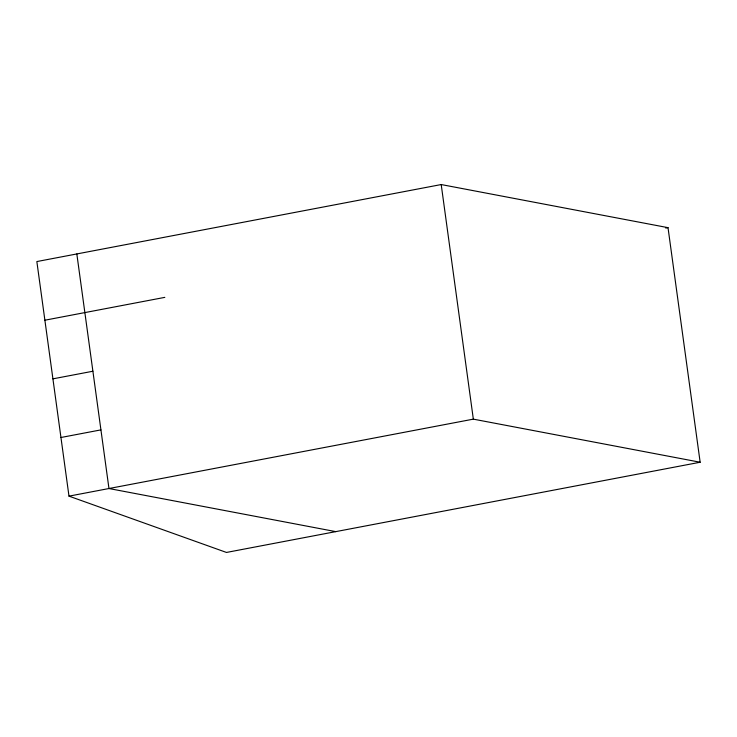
<?xml version="1.0" encoding="UTF-8"?>
<svg xmlns="http://www.w3.org/2000/svg" width="737" height="737" viewBox="0 0 737 737"><rect width="100%" height="100%" fill="white"/><g stroke="black" fill="none" stroke-linecap="round" stroke-linejoin="round"><path stroke-width="1.11" d="M441.205 184.554L36.85 261.561L68.983 496.139L226.471 552.446L700.15 462.237L668.017 227.659L441.205 184.554L473.338 419.141L700.15 462.237M44.883 320.208L164.83 297.361M665.76 228.083L668.017 227.659M52.917 378.846L92.899 371.236M60.95 437.492L100.932 429.883M68.983 496.139L473.338 419.141M335.777 531.626L108.965 488.53L76.832 253.943"/></g></svg>
